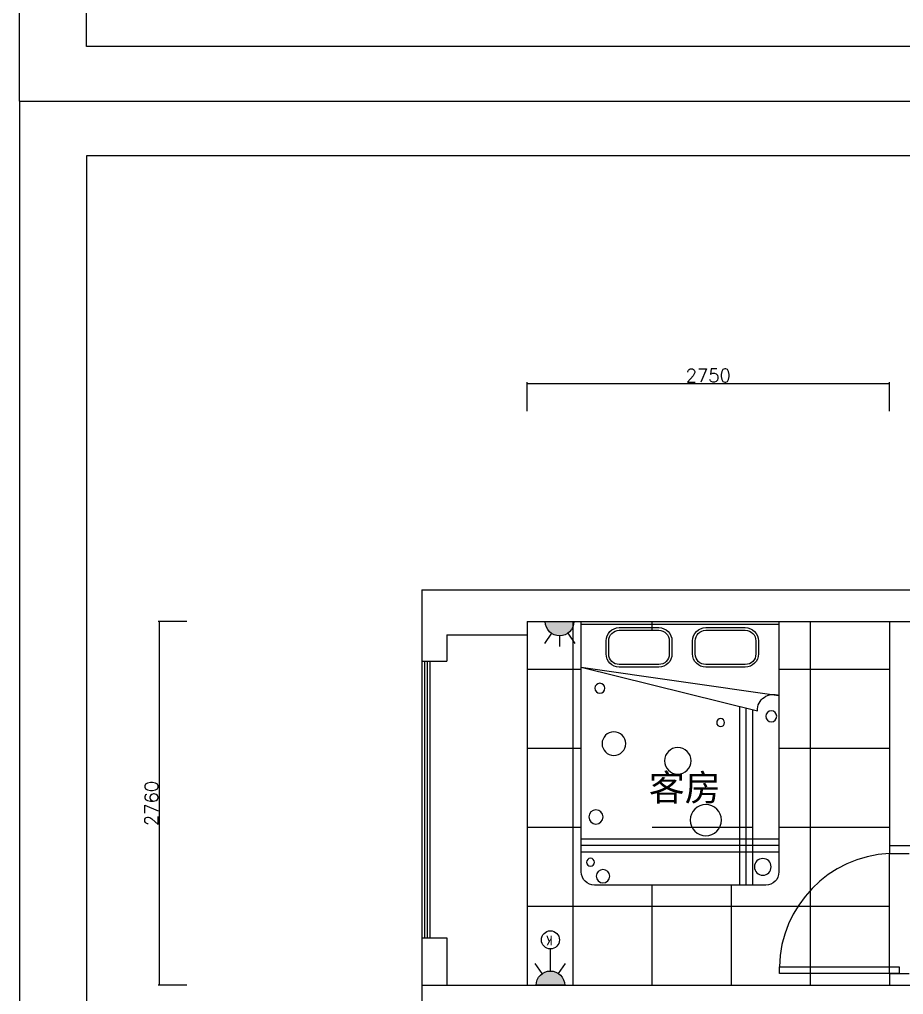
# Model space of a CAD drawing. Header units: millimetres. Extents: x 1149180 to 1411665549, y -85375798 to -28940.
# Drawn here: x 1149181 to 1155891, y -122454 to -115055 of the extents above; entities that cross this region are included whole.
import ezdxf

# ---------------------------------------------------------------- set-up
doc = ezdxf.new("R2010")
doc.units = ezdxf.units.MM
doc.header["$PDMODE"] = 35
for name, color, linetype in [('010', 171, 'Continuous'), ('GSHTK', 7, 'Continuous'), ('TEXT', 3, 'Continuous'), ('图框', 7, 'Continuous')]:
    doc.layers.add(name, color=color, linetype=linetype)
doc.styles.get("Standard").update_dxf_attribs({"font": 'txt', "bigfont": 'gbcbig.shx'})
doc.dimstyles.new('ISO-25', dxfattribs={"dimtxt": 100, "dimasz": 2.5, "dimexe": 10, "dimexo": 30, "dimgap": 10, "dimtad": 1, "dimdec": 0, "dimtxsty": 'Standard', "dimblk": 'ARCHTICK', "dimcen": 2.5, "dimclrd": 8, "dimclre": 8, "dimclrt": 3, "dimadec": 0, "dimazin": 0, "dimtfac": 1, "dimtdec": 0, "dimtmove": 0, "dimatfit": 3, "dimldrblk": 'DOT', "dimfxl": 1.25, "dimarcsym": 0})

# ---------------------------------------------------------------- blocks, each defined once
blk = doc.blocks.new('_ArchTick')
at = {"color": 0, "linetype": 'ByBlock', "const_width": 0.15}
blk.add_lwpolyline([(-0.5, -0.5), (0.5, 0.5)], dxfattribs=at)
blk = doc.blocks.new('*D559')
at = {"color": 8, "lineweight": -2}
for p, q in [((1150451.4, -119624.3), (1150232.6, -119624.3)), ((1150242.6, -122384.3), (1150242.6, -119624.3)), ((1150451.4, -122384.3), (1150232.6, -122384.3))]:
    blk.add_line(p, q, dxfattribs=at)
at = {"layer": 'Defpoints', "color": 0}
for p in [(1150242.6, -119624.3), (1150481.4, -119624.3), (1150481.4, -122384.3)]:
    blk.add_point(p, dxfattribs=at)
at = {"color": 8, "lineweight": -2, "xscale": 2.5, "yscale": 2.5, "zscale": 2.5}
for p, rotation in [((1150242.6, -119624.3), 90), ((1150242.6, -122384.3), 270)]:
    blk.add_blockref('_ArchTick', p, dxfattribs=dict(at, rotation=rotation))
at = {"color": 3, "insert": (1150182.6, -121004.3), "char_height": 100, "attachment_point": 5, "rotation": 90}
blk.add_mtext('2760', dxfattribs=at)
blk = doc.blocks.new('_Dot')
at = {"color": 0, "linetype": 'ByBlock', "lineweight": -2}
blk.add_line((-0.5, 0), (-1, 0), dxfattribs=at)
at = {"color": 0, "linetype": 'ByBlock', "const_width": 0.5}
blk.add_lwpolyline([(-0.25, 0, 1), (0.25, 0, 1)], format="xyb", close=True, dxfattribs=at)
blk = doc.blocks.new('*D560')
at = {"color": 8, "lineweight": -2}
for p, q in [((1153034.7, -118026.1), (1153034.7, -117806.1)), ((1153034.7, -117816.1), (1155784.7, -117816.1)), ((1155784.7, -118026.1), (1155784.7, -117806.1))]:
    blk.add_line(p, q, dxfattribs=at)
at = {"layer": 'Defpoints', "color": 0}
for p in [(1155784.7, -117816.1), (1153034.7, -118056.1), (1155784.7, -118056.1)]:
    blk.add_point(p, dxfattribs=at)
at = {"color": 8, "lineweight": -2, "xscale": 2.5, "yscale": 2.5, "zscale": 2.5, "rotation": 180}
blk.add_blockref('_ArchTick', (1153034.7, -117816.1), dxfattribs=at)
at = {"color": 8, "lineweight": -2, "xscale": 2.5, "yscale": 2.5, "zscale": 2.5}
blk.add_blockref('_ArchTick', (1155784.7, -117816.1), dxfattribs=at)
at = {"color": 3, "insert": (1154409.7, -117756.1), "char_height": 100, "attachment_point": 5}
blk.add_mtext('2750', dxfattribs=at)
blk = doc.blocks.new('grgrhhh')
at = {"ltscale": 20}
blk.add_hatch(color=22, dxfattribs=at).paths.add_polyline_path([(151041.2, -8961.1, 1), (150824.7, -8961.1)])
at = {"color": 22, "ltscale": 20}
for p, q in [((150871, -8872.4), (150817.4, -8795.5)), ((150932.9, -8852.9), (150932.9, -8771.5)), ((150994.9, -8872.4), (151048.4, -8795.5)), ((150824.7, -8961.1), (151041.2, -8961.1))]:
    blk.add_line(p, q, dxfattribs=at)
blk.add_arc((150932.9, -8961.1), 108.2, 0, 180, dxfattribs=at)
blk = doc.blocks.new('A$C5B605706')
at = {"layer": '010'}
for p, q in [((1500, 2000), (0, 2000)), ((0, 2000), (0, 100)), ((1500, 100), (1500, 2000)), ((1500, 1980), (0, 1980)), ((555.3, 1954.3), (255.3, 1954.3)), ((555.3, 1934.3), (255.3, 1934.3)), ((1212, 1954.3), (912, 1954.3)), ((1212, 1934.3), (912, 1934.3)), ((155.3, 1854.3), (155.3, 1754.3)), ((175.3, 1854.3), (175.3, 1754.3)), ((635.3, 1754.3), (635.3, 1854.3)), ((655.3, 1754.3), (655.3, 1854.3)), ((812, 1854.3), (812, 1754.3)), ((832, 1854.3), (832, 1754.3)), ((1292, 1754.3), (1292, 1854.3)), ((1312, 1754.3), (1312, 1854.3)), ((1500, 1654.3), (0, 1439.6)), ((1500, 1654.3), (163.3, 1323.8)), ((255.3, 1674.3), (555.3, 1674.3)), ((255.3, 1654.3), (555.3, 1654.3)), ((912, 1674.3), (1212, 1674.3)), ((912, 1654.3), (1212, 1654.3)), ((200, 1332.8), (200, 0)), ((250, 1345.2), (250, 0)), ((300, 1357.5), (300, 0)), ((0, 350), (1500, 350)), ((0, 300), (1500, 300)), ((0, 250), (1500, 250)), ((100, 0), (1400, 0))]:
    blk.add_line(p, q, dxfattribs=at)
for centre, radius in [((1359.3, 1494.4), 37.4), ((57.9, 1281.2), 41.4), ((442.4, 1233.9), 30.2), ((1252.8, 1074), 89.6), ((767.7, 943.8), 100.8), ((554.8, 493.8), 118.4), ((1388.9, 517.4), 53.6), ((122.9, 138.5), 63.7), ((1430.3, 174), 30.2), ((1335.6, 67.5), 50.9)]:
    blk.add_circle(centre, radius, dxfattribs=at)
for centre, radius, start, end in [((255.3, 1854.3), 100, 90, 180), ((255.3, 1854.3), 80, 90, 180), ((555.3, 1854.3), 100, 0, 90), ((555.3, 1854.3), 80, 0, 90), ((912, 1854.3), 100, 90, 180), ((912, 1854.3), 80, 90, 180), ((1212, 1854.3), 100, 0, 90), ((1212, 1854.3), 80, 0, 90), ((255.3, 1754.3), 100, 180, 270), ((255.3, 1754.3), 80, 180, 270), ((555.3, 1754.3), 80, 270, 0), ((555.3, 1754.3), 100, 270, 0), ((912, 1754.3), 100, 180, 270), ((912, 1754.3), 80, 180, 270), ((1212, 1754.3), 80, 270, 0), ((1212, 1754.3), 100, 270, 0), ((43, 1327.1), 120.4, 358.38681, 110.90122), ((100, 100), 100, 180, 270), ((1400, 100), 100, 270, 0)]:
    blk.add_arc(centre, radius, start, end, dxfattribs=at)
blk = doc.blocks.new('324SDASD32')
at = {"color": 8}
blk.add_line((1149691.6, -28526.7), (1149691.6, -12005.7), dxfattribs=at)
at = {"layer": '图框', "color": 3}
for p, q in [((1149182.6, -28939.8), (1149183.6, -11593)), ((1149183.6, -11593), (1170099.5, -11592.7)), ((1149182.6, -28939.8), (1170099.5, -28939.8))]:
    blk.add_line(p, q, dxfattribs=at)
at = {"layer": '图框', "color": 8}
for p, q in [((1149691.6, -12005.7), (1169686.5, -12005.7)), ((1169686.5, -28526.7), (1149691.6, -28526.7))]:
    blk.add_line(p, q, dxfattribs=at)

msp = doc.modelspace()

# ---------------------------------------------------------------- linework, layer by layer
at = {"color": 8}
for p, q in [((1152234.7, -119384.3), (1152234.7, -123924.3)), ((1152234.7, -119384.3), (1157794.7, -119384.3)), ((1153034.7, -119624.3), (1153034.7, -119724.3)), ((1153034.7, -119624.3), (1157794.7, -119624.3)), ((1153384.7, -122384.3), (1153384.7, -119624.3)), ((1153984.7, -119690), (1153984.7, -119624.3)), ((1155184.7, -122384.3), (1155184.7, -119624.3)), ((1155784.7, -119624.3), (1155784.7, -121324.3)), ((1152424.7, -119724.3), (1152424.7, -119924.3)), ((1152424.7, -119724.3), (1153034.7, -119724.3)), ((1152234.7, -119924.3), (1152424.7, -119924.3)), ((1152294.7, -119924.3), (1152294.7, -122024.3)), ((1153034.7, -119984.3), (1153445.8, -119984.3)), ((1154945.8, -119984.3), (1155784.7, -119984.3)), ((1153034.7, -120584.3), (1153445.8, -120584.3)), ((1154945.8, -120584.3), (1155784.7, -120584.3)), ((1153034.7, -121184.3), (1153445.8, -121184.3)), ((1153984.7, -121184.3), (1154745.8, -121184.3)), ((1154945.8, -121184.3), (1155784.7, -121184.3)), ((1155784.7, -121324.3), (1155784.7, -121384.3)), ((1155784.7, -121324.3), (1157794.7, -121324.3)), ((1155784.7, -121384.3), (1155934.7, -121384.3)), ((1155784.7, -122294.3), (1155784.7, -121384.3)), ((1153984.7, -122384.3), (1153984.7, -121624.3)), ((1154584.7, -122384.3), (1154584.7, -121624.3)), ((1153034.7, -121784.3), (1155784.7, -121784.3)), ((1152234.7, -122024.3), (1152424.7, -122024.3)), ((1152424.7, -122024.3), (1152424.7, -122384.3)), ((1155784.7, -122294.3), (1155784.7, -122384.3)), ((1155784.7, -122294.3), (1155934.7, -122294.3)), ((1152234.7, -122384.3), (1156834.7, -122384.3))]:
    msp.add_line(p, q, dxfattribs=at)
at = {"color": 3}
for p, q in [((1152254.7, -119924.3), (1152254.7, -122024.3)), ((1152274.7, -119924.3), (1152274.7, -122024.3))]:
    msp.add_line(p, q, dxfattribs=at)
at = {"color": 4}
msp.add_lwpolyline([(1154949.7, -122244.3), (1155859.7, -122244.3), (1155859.7, -122294.3), (1154949.7, -122294.3)], close=True, dxfattribs=at)
msp.add_arc((1155826.7, -122260.4), 877.2, 92.74513, 178.94489, dxfattribs=at)
at = {"layer": 'GSHTK', "color": 8}
for p, q in [((1153034.7, -119724.3), (1153034.7, -122384.3)), ((1153211.3, -122194.6), (1153211.3, -122106.1))]:
    msp.add_line(p, q, dxfattribs=at)
msp.add_circle((1153211.3, -122039.6), 68.9, dxfattribs=at)

# ---------------------------------------------------------------- block references
at = {"color": 1, "xscale": -1, "rotation": 180}
msp.add_blockref('grgrhhh', (1002347.7, -128585.4), dxfattribs=at)
at = {"xscale": -1}
msp.add_blockref('A$C5B605706', (1154945.8, -121624.3), dxfattribs=at)
at = {"color": 1, "xscale": -1}
msp.add_blockref('grgrhhh', (1304144.2, -113423.1), dxfattribs=at)
at = {"layer": 'TEXT', "color": 3}
for p in [(-1.8, -86733.9), (0.4, -104080.7)]:
    msp.add_blockref('324SDASD32', p, dxfattribs=at)

# ---------------------------------------------------------------- texts
at = {"layer": 'GSHTK', "color": 1, "insert": (1153958.2, -120783.9), "char_height": 200, "width": 1435.504, "attachment_point": 1}
msp.add_mtext('\\pt200;{\\fSimSun|b0|i0|c134|p2;客房}', dxfattribs=at)
at = {"layer": 'GSHTK', "color": 8, "insert": (1153229, -122081.5), "char_height": 75, "width": 90.936, "attachment_point": 1, "rotation": 180}
msp.add_mtext('{\\fFangSong_GB2312|b0|i0|c134|p49;K}', dxfattribs=at)

# ---------------------------------------------------------------- dimensions: what is measured, and where the dimension line sits
at = {"color": 8}
dim = msp.add_linear_dim(base=(1155784.7, -117816.1), p1=(1153034.7, -118056.1), p2=(1155784.7, -118056.1), dimstyle='ISO-25', dxfattribs=at)
dim.commit()
dim.dimension.update_dxf_attribs({"geometry": '*D560', "text_midpoint": (1154409.7, -117756.1)})
dim = msp.add_linear_dim(base=(1150242.6, -119624.3), p1=(1150481.4, -122384.3), p2=(1150481.4, -119624.3), angle=90, dimstyle='ISO-25', dxfattribs=at)
dim.commit()
dim.dimension.update_dxf_attribs({"geometry": '*D559', "text_midpoint": (1150182.6, -121004.3)})

doc.saveas('drawing.dxf')
